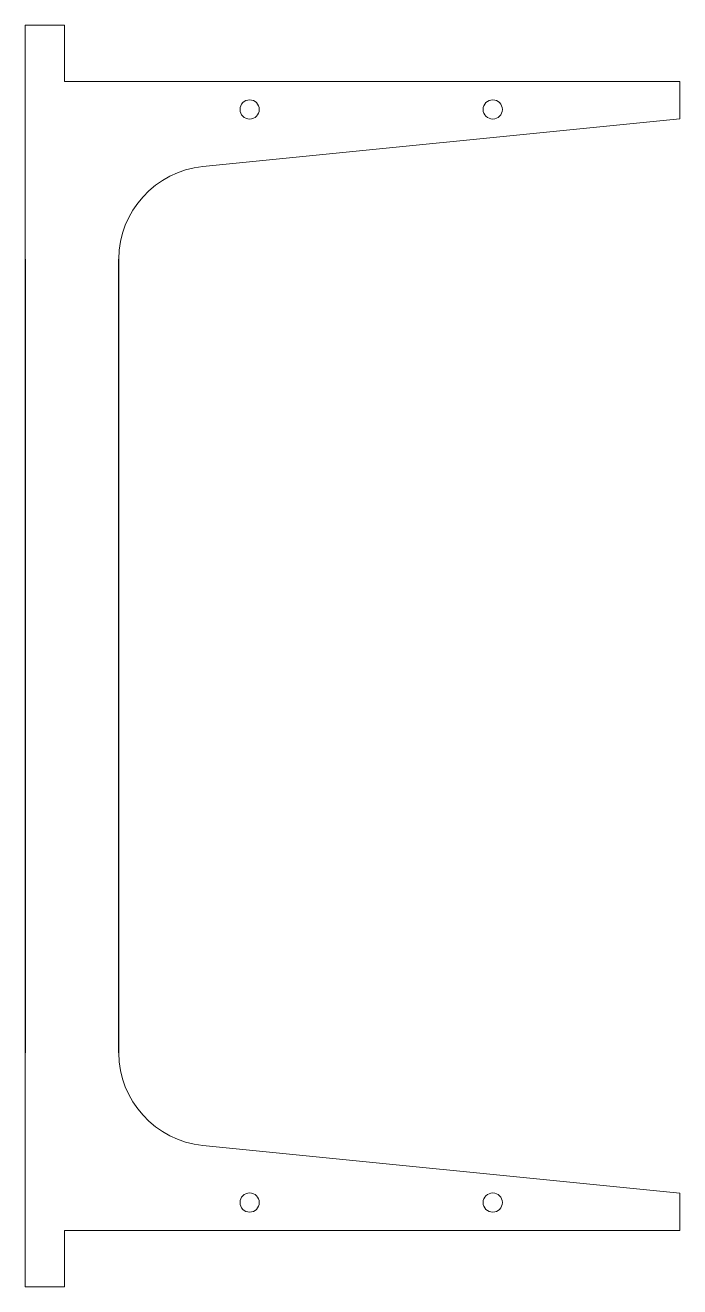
# Model space of a CAD drawing. Header units: millimetres. Extents: x 0 to 350, y -125 to 549.
import ezdxf

# ---------------------------------------------------------------- set-up
doc = ezdxf.new("R2010")
doc.units = ezdxf.units.MM

msp = doc.modelspace()

# ---------------------------------------------------------------- linework, layer by layer
at = {"color": 7, "linetype": 'Continuous', "lineweight": 15}
for p, q in [((0, 424.1), (0, 549.1)), ((21, 549.1), (0, 549.1)), ((21, 519.1), (21, 549.1)), ((350, 519.1), (21, 519.1)), ((350, 499.1), (350, 519.1)), ((95.02, 473.6), (350, 499.1)), ((0, 0), (0, -125)), ((95.02, -49.5), (350, -75)), ((350, -75), (350, -95)), ((21, -95), (21, -125)), ((350, -95), (21, -95)), ((21, -125), (0, -125))]:
    msp.add_line(p, q, dxfattribs=at)
for p, q in [((0, 424.1), (0, 0)), ((50, 0), (50, 424.1))]:
    msp.add_line(p, q)
for centre in [(120, 504.1), (250, 504.1), (120, -80), (250, -80)]:
    msp.add_circle(centre, 5.15, dxfattribs=at)
for centre, start, end in [((100, 423.85), 95.71059, 179.71423), ((100, 0.25), 180.28577, 264.28941)]:
    msp.add_arc(centre, 50, start, end, dxfattribs=at)

doc.saveas('drawing.dxf')
